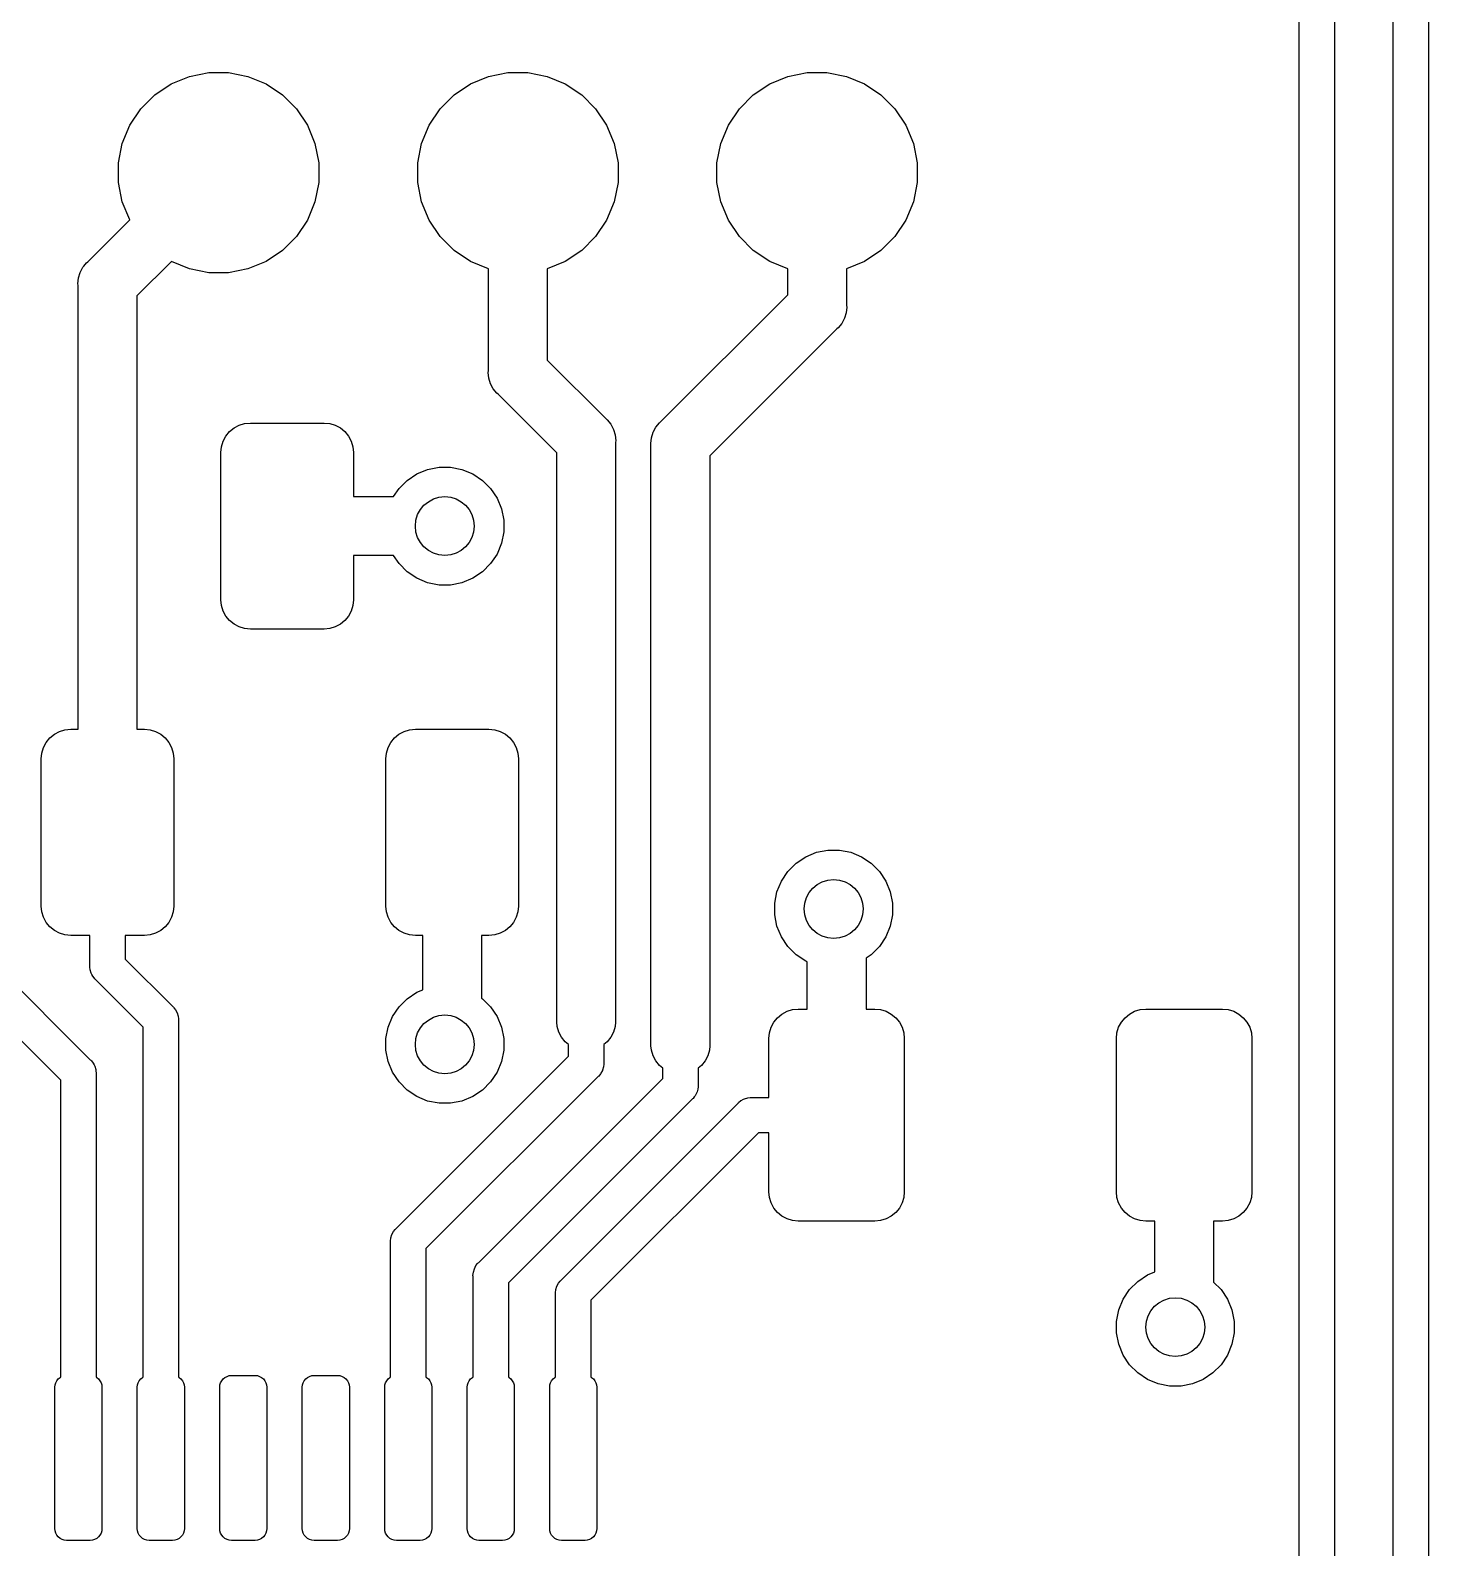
# Model space of a CAD drawing. Extents: x -3.6 to 94.4, y -84.3 to 13.7.
# Drawn here: x 73.68 to 85.55, y -15.67 to -2.79 of the extents above; entities that cross this region are included whole.
import ezdxf

# ---------------------------------------------------------------- set-up
doc = ezdxf.new("R2010")
doc.units = 0
doc.layers.add('BLACK', color=7, linetype='CONTINUOUS')

msp = doc.modelspace()

# ---------------------------------------------------------------- linework, layer by layer
at = {"layer": 'BLACK', "linetype": 'CONTINUOUS'}
for p, q in [((85.25, -18.9379), (85.25, 6.73787)), ((85.55, 6.79264), (85.55, -18.9926)), ((84.75, -0.20736), (84.75, -18.7926)), ((84.45, -18.7379), (84.45, -0.26213)), ((74.8774, -3.24674), (75.0321, -3.18267)), ((75.0321, -3.18267), (75.1963, -3.15)), ((75.1963, -3.15), (75.3637, -3.15)), ((75.3637, -3.15), (75.5279, -3.18267)), ((75.5279, -3.18267), (75.6826, -3.24674)), ((77.4174, -3.24674), (77.5721, -3.18267)), ((77.5721, -3.18267), (77.7363, -3.15)), ((77.7363, -3.15), (77.9037, -3.15)), ((77.9037, -3.15), (78.0679, -3.18267)), ((78.0679, -3.18267), (78.2226, -3.24674)), ((79.9574, -3.24674), (80.1121, -3.18267)), ((80.1121, -3.18267), (80.2763, -3.15)), ((80.2763, -3.15), (80.4437, -3.15)), ((80.4437, -3.15), (80.6079, -3.18267)), ((80.6079, -3.18267), (80.7626, -3.24674)), ((74.6198, -3.45816), (74.7382, -3.33976)), ((74.7382, -3.33976), (74.8774, -3.24674)), ((75.6826, -3.24674), (75.8218, -3.33976)), ((75.8218, -3.33976), (75.9402, -3.45816)), ((77.1598, -3.45816), (77.2782, -3.33976)), ((77.2782, -3.33976), (77.4174, -3.24674)), ((78.2226, -3.24674), (78.3618, -3.33976)), ((78.3618, -3.33976), (78.4802, -3.45816)), ((79.6998, -3.45816), (79.8182, -3.33976)), ((79.8182, -3.33976), (79.9574, -3.24674)), ((80.7626, -3.24674), (80.9018, -3.33976)), ((80.9018, -3.33976), (81.0202, -3.45816)), ((74.5267, -3.59737), (74.6198, -3.45816)), ((75.9402, -3.45816), (76.0333, -3.59737)), ((77.0667, -3.59737), (77.1598, -3.45816)), ((78.4802, -3.45816), (78.5733, -3.59737)), ((79.6067, -3.59737), (79.6998, -3.45816)), ((81.0202, -3.45816), (81.1133, -3.59737)), ((74.4627, -3.75206), (74.5267, -3.59737)), ((76.0333, -3.59737), (76.0973, -3.75206)), ((77.0027, -3.75206), (77.0667, -3.59737)), ((78.5733, -3.59737), (78.6373, -3.75206)), ((79.5427, -3.75206), (79.6067, -3.59737)), ((81.1133, -3.59737), (81.1773, -3.75206)), ((74.43, -3.91628), (74.4627, -3.75206)), ((76.0973, -3.75206), (76.13, -3.91628)), ((76.97, -3.91628), (77.0027, -3.75206)), ((78.6373, -3.75206), (78.67, -3.91628)), ((79.51, -3.91628), (79.5427, -3.75206)), ((81.1773, -3.75206), (81.21, -3.91628)), ((74.43, -4.08372), (74.43, -3.91628)), ((76.13, -3.91628), (76.13, -4.08372)), ((76.97, -4.08372), (76.97, -3.91628)), ((78.67, -3.91628), (78.67, -4.08372)), ((79.51, -4.08372), (79.51, -3.91628)), ((81.21, -3.91628), (81.21, -4.08372)), ((74.4627, -4.24794), (74.43, -4.08372)), ((76.13, -4.08372), (76.0973, -4.24794)), ((77.0027, -4.24794), (76.97, -4.08372)), ((78.67, -4.08372), (78.6373, -4.24794)), ((79.5427, -4.24794), (79.51, -4.08372)), ((81.21, -4.08372), (81.1773, -4.24794)), ((74.5259, -4.40056), (74.4627, -4.24794)), ((76.0973, -4.24794), (76.0333, -4.40263)), ((77.0667, -4.40263), (77.0027, -4.24794)), ((78.6373, -4.24794), (78.5733, -4.40263)), ((79.6067, -4.40263), (79.5427, -4.24794)), ((81.1773, -4.24794), (81.1133, -4.40263)), ((74.1694, -4.75704), (74.5259, -4.40056)), ((76.0333, -4.40263), (75.9402, -4.54184)), ((77.1598, -4.54184), (77.0667, -4.40263)), ((78.5733, -4.40263), (78.4802, -4.54184)), ((79.6998, -4.54184), (79.6067, -4.40263)), ((81.1133, -4.40263), (81.0202, -4.54184)), ((75.9402, -4.54184), (75.8218, -4.66024)), ((77.2782, -4.66024), (77.1598, -4.54184)), ((78.4802, -4.54184), (78.3618, -4.66024)), ((79.8182, -4.66024), (79.6998, -4.54184)), ((81.0202, -4.54184), (80.9018, -4.66024)), ((74.1356, -4.79447), (74.1599, -4.76487)), ((74.1599, -4.76487), (74.1694, -4.75704)), ((74.8794, -4.75411), (74.5875, -5.04605)), ((75.0321, -4.81733), (74.8794, -4.75411)), ((75.6826, -4.75326), (75.5279, -4.81733)), ((75.8218, -4.66024), (75.6826, -4.75326)), ((77.4174, -4.75326), (77.2782, -4.66024)), ((77.57, -4.81648), (77.4174, -4.75326)), ((78.2226, -4.75326), (78.07, -4.81648)), ((78.3618, -4.66024), (78.2226, -4.75326)), ((79.9574, -4.75326), (79.8182, -4.66024)), ((80.11, -4.81648), (79.9574, -4.75326)), ((80.7626, -4.75326), (80.61, -4.81648)), ((80.9018, -4.66024), (80.7626, -4.75326)), ((74.0863, -4.9425), (74.0911, -4.89349)), ((74.0911, -4.89349), (74.1054, -4.84637)), ((74.1054, -4.84637), (74.1286, -4.80294)), ((74.1286, -4.80294), (74.1356, -4.79447)), ((75.1963, -4.85), (75.0321, -4.81733)), ((75.3637, -4.85), (75.1963, -4.85)), ((75.5279, -4.81733), (75.3637, -4.85)), ((77.57, -5.68271), (77.57, -4.81648)), ((78.07, -4.81648), (78.07, -5.59145)), ((80.11, -5.03645), (80.11, -4.81648)), ((80.61, -4.81648), (80.61, -5.12772)), ((74.0875, -4.95479), (74.0863, -4.9425)), ((74.0875, -8.725), (74.0875, -4.95479)), ((74.5875, -5.04605), (74.5875, -8.725)), ((79.0319, -6.11453), (80.11, -5.03645)), ((80.6112, -5.14), (80.6064, -5.18888)), ((80.61, -5.12772), (80.6112, -5.14)), ((80.5689, -5.27956), (80.5376, -5.31763)), ((80.5921, -5.23613), (80.5689, -5.27956)), ((80.6064, -5.18901), (80.5921, -5.23613)), ((80.6064, -5.18888), (80.6064, -5.18901)), ((80.5281, -5.32546), (79.45, -6.40355)), ((80.5376, -5.31763), (80.5281, -5.32546)), ((78.07, -5.59145), (78.5681, -6.08954)), ((77.5688, -5.695), (77.57, -5.68271)), ((77.5736, -5.74401), (77.5688, -5.695)), ((77.5879, -5.79113), (77.5736, -5.74401)), ((77.6111, -5.83456), (77.5879, -5.79113)), ((77.5879, -5.79113), (77.5879, -5.79113)), ((77.6424, -5.87263), (77.6111, -5.83456)), ((77.6519, -5.88046), (77.6424, -5.87263)), ((78.15, -6.37855), (77.6519, -5.88046)), ((75.3732, -6.19822), (75.4111, -6.16713)), ((75.4111, -6.16713), (75.4543, -6.14403)), ((75.4543, -6.14403), (75.5012, -6.1298)), ((75.5012, -6.1298), (75.55, -6.125)), ((75.55, -6.125), (76.175, -6.125)), ((76.175, -6.125), (76.2238, -6.1298)), ((76.2238, -6.1298), (76.2707, -6.14403)), ((76.2707, -6.14403), (76.3139, -6.16713)), ((76.3139, -6.16713), (76.3518, -6.19822)), ((78.5681, -6.08954), (78.5776, -6.09737)), ((78.5776, -6.09737), (78.6089, -6.13544)), ((78.6089, -6.13544), (78.6229, -6.16172)), ((78.6229, -6.16172), (78.6321, -6.17887)), ((78.6321, -6.17887), (78.6464, -6.22599)), ((78.9717, -6.19675), (78.9911, -6.16044)), ((78.9911, -6.16044), (79.0224, -6.12237)), ((79.0224, -6.12237), (79.0319, -6.11453)), ((75.3048, -6.32623), (75.319, -6.27933)), ((75.319, -6.27933), (75.3421, -6.23611)), ((75.3421, -6.23611), (75.3732, -6.19822)), ((76.3518, -6.19822), (76.3829, -6.23611)), ((76.3829, -6.23611), (76.406, -6.27933)), ((76.406, -6.27933), (76.4202, -6.32623)), ((78.6464, -6.22599), (78.6512, -6.275)), ((78.6512, -6.275), (78.65, -6.28727)), ((78.65, -6.28727), (78.65, -11.2123)), ((78.9488, -6.3), (78.9536, -6.25099)), ((78.95, -6.31227), (78.9488, -6.3)), ((78.9536, -6.25099), (78.9679, -6.20387)), ((78.9679, -6.20387), (78.9717, -6.19675)), ((75.3, -6.375), (75.3048, -6.32623)), ((75.3, -7.625), (75.3, -6.375)), ((76.4202, -6.32623), (76.425, -6.375)), ((76.425, -6.375), (76.425, -6.75)), ((78.15, -11.2123), (78.15, -6.37855)), ((78.95, -11.2178), (78.95, -6.31227)), ((79.45, -6.40355), (79.45, -11.4123)), ((76.8813, -6.61163), (76.9632, -6.55691)), ((76.9632, -6.55691), (77.0542, -6.51921)), ((77.0542, -6.51921), (77.1508, -6.5)), ((77.1508, -6.5), (77.2492, -6.5)), ((77.2492, -6.5), (77.3458, -6.51921)), ((77.3458, -6.51921), (77.4368, -6.55691)), ((77.4368, -6.55691), (77.5187, -6.61163)), ((76.7657, -6.75), (76.8116, -6.68127)), ((76.8116, -6.68127), (76.8813, -6.61163)), ((77.5187, -6.61163), (77.5884, -6.68127)), ((77.5884, -6.68127), (77.6431, -6.76316)), ((76.425, -6.75), (76.7657, -6.75)), ((77.6431, -6.76316), (77.6808, -6.85415)), ((77.6808, -6.85415), (77.7, -6.95075)), ((77.7, -6.95075), (77.7, -7.04925)), ((77.7, -7.04925), (77.6808, -7.14584)), ((77.6808, -7.14584), (77.6431, -7.23684)), ((76.7657, -7.25), (76.425, -7.25)), ((76.425, -7.25), (76.425, -7.625)), ((76.8116, -7.31873), (76.7657, -7.25)), ((76.8813, -7.38837), (76.8116, -7.31873)), ((77.5884, -7.31873), (77.5187, -7.38837)), ((77.6431, -7.23684), (77.5884, -7.31873)), ((76.9632, -7.44309), (76.8813, -7.38837)), ((77.0542, -7.48079), (76.9632, -7.44309)), ((77.4368, -7.44309), (77.3458, -7.48079)), ((77.5187, -7.38837), (77.4368, -7.44309)), ((77.1508, -7.5), (77.0542, -7.48079)), ((77.2492, -7.5), (77.1508, -7.5)), ((77.3458, -7.48079), (77.2492, -7.5)), ((75.3048, -7.67377), (75.3, -7.625)), ((75.319, -7.72067), (75.3048, -7.67377)), ((75.3421, -7.76389), (75.319, -7.72067)), ((76.406, -7.72067), (76.3829, -7.76389)), ((76.4202, -7.67377), (76.406, -7.72067)), ((76.425, -7.625), (76.4202, -7.67377)), ((75.3732, -7.80178), (75.3421, -7.76389)), ((75.4111, -7.83287), (75.3732, -7.80178)), ((75.4543, -7.85597), (75.4111, -7.83287)), ((75.5012, -7.8702), (75.4543, -7.85597)), ((76.2707, -7.85597), (76.2238, -7.8702)), ((76.3139, -7.83287), (76.2707, -7.85597)), ((76.3518, -7.80178), (76.3139, -7.83287)), ((76.3829, -7.76389), (76.3518, -7.80178)), ((75.55, -7.875), (75.5012, -7.8702)), ((76.175, -7.875), (75.55, -7.875)), ((76.2238, -7.8702), (76.175, -7.875)), ((73.8861, -8.76713), (73.9293, -8.74403)), ((73.9293, -8.74403), (73.9762, -8.7298)), ((73.9762, -8.7298), (74.025, -8.725)), ((74.025, -8.725), (74.0875, -8.725)), ((74.5875, -8.725), (74.65, -8.725)), ((74.65, -8.725), (74.6988, -8.7298)), ((74.6988, -8.7298), (74.7457, -8.74403)), ((74.7457, -8.74403), (74.7889, -8.76713)), ((76.8111, -8.76713), (76.8543, -8.74403)), ((76.8543, -8.74403), (76.9012, -8.7298)), ((76.9012, -8.7298), (76.95, -8.725)), ((76.95, -8.725), (77.575, -8.725)), ((77.575, -8.725), (77.6238, -8.7298)), ((77.6238, -8.7298), (77.6707, -8.74403)), ((77.6707, -8.74403), (77.7139, -8.76713)), ((73.7798, -8.92623), (73.794, -8.87933)), ((73.794, -8.87933), (73.8171, -8.83611)), ((73.8171, -8.83611), (73.8482, -8.79822)), ((73.8482, -8.79822), (73.8861, -8.76713)), ((74.7889, -8.76713), (74.8268, -8.79822)), ((74.8268, -8.79822), (74.8579, -8.83611)), ((74.8579, -8.83611), (74.881, -8.87933)), ((74.881, -8.87933), (74.8952, -8.92623)), ((76.7048, -8.92623), (76.719, -8.87933)), ((76.719, -8.87933), (76.7421, -8.83611)), ((76.7421, -8.83611), (76.7732, -8.79822)), ((76.7732, -8.79822), (76.8111, -8.76713)), ((77.7139, -8.76713), (77.7518, -8.79822)), ((77.7518, -8.79822), (77.7829, -8.83611)), ((77.7829, -8.83611), (77.806, -8.87933)), ((77.806, -8.87933), (77.8202, -8.92623)), ((73.775, -8.975), (73.7798, -8.92623)), ((73.775, -10.225), (73.775, -8.975)), ((74.8952, -8.92623), (74.9, -8.975)), ((74.9, -8.975), (74.9, -10.225)), ((76.7, -8.975), (76.7048, -8.92623)), ((76.7, -10.225), (76.7, -8.975)), ((77.8202, -8.92623), (77.825, -8.975)), ((77.825, -8.975), (77.825, -10.225)), ((80.2632, -9.80691), (80.3542, -9.76921)), ((80.3542, -9.76921), (80.4508, -9.75)), ((80.4508, -9.75), (80.5492, -9.75)), ((80.5492, -9.75), (80.6458, -9.76921)), ((80.6458, -9.76921), (80.7368, -9.80691)), ((80.1116, -9.93127), (80.1813, -9.86163)), ((80.1813, -9.86163), (80.2632, -9.80691)), ((80.7368, -9.80691), (80.8187, -9.86163)), ((80.8187, -9.86163), (80.8884, -9.93127)), ((80.0192, -10.1042), (80.0569, -10.0132)), ((80.0569, -10.0132), (80.1116, -9.93127)), ((80.8884, -9.93127), (80.9431, -10.0132)), ((80.9431, -10.0132), (80.9808, -10.1042)), ((80, -10.2008), (80.0192, -10.1042)), ((80.9808, -10.1042), (81, -10.2008)), ((73.7798, -10.2738), (73.775, -10.225)), ((73.794, -10.3207), (73.7798, -10.2738)), ((74.8952, -10.2738), (74.881, -10.3207)), ((74.9, -10.225), (74.8952, -10.2738)), ((76.7048, -10.2738), (76.7, -10.225)), ((76.719, -10.3207), (76.7048, -10.2738)), ((77.8202, -10.2738), (77.806, -10.3207)), ((77.825, -10.225), (77.8202, -10.2738)), ((80, -10.2992), (80, -10.2008)), ((80.0192, -10.3958), (80, -10.2992)), ((81, -10.2992), (80.9808, -10.3958)), ((81, -10.2008), (81, -10.2992)), ((73.8171, -10.3639), (73.794, -10.3207)), ((73.8482, -10.4018), (73.8171, -10.3639)), ((73.8861, -10.4329), (73.8482, -10.4018)), ((73.9293, -10.456), (73.8861, -10.4329)), ((74.7889, -10.4329), (74.7457, -10.456)), ((74.8268, -10.4018), (74.7889, -10.4329)), ((74.8579, -10.3639), (74.8268, -10.4018)), ((74.881, -10.3207), (74.8579, -10.3639)), ((76.7421, -10.3639), (76.719, -10.3207)), ((76.7732, -10.4018), (76.7421, -10.3639)), ((76.8111, -10.4329), (76.7732, -10.4018)), ((76.8543, -10.456), (76.8111, -10.4329)), ((77.7139, -10.4329), (77.6707, -10.456)), ((77.7518, -10.4018), (77.7139, -10.4329)), ((77.7829, -10.3639), (77.7518, -10.4018)), ((77.806, -10.3207), (77.7829, -10.3639)), ((80.0569, -10.4868), (80.0192, -10.3958)), ((80.9808, -10.3958), (80.9431, -10.4868)), ((73.15, -10.4893), (74.1909, -11.5302)), ((73.9762, -10.4702), (73.9293, -10.456)), ((74.025, -10.475), (73.9762, -10.4702)), ((74.1875, -10.475), (74.025, -10.475)), ((74.1875, -10.7301), (74.1875, -10.475)), ((74.65, -10.475), (74.4875, -10.475)), ((74.4875, -10.475), (74.4875, -10.6754)), ((74.6988, -10.4702), (74.65, -10.475)), ((74.7457, -10.456), (74.6988, -10.4702)), ((76.9012, -10.4702), (76.8543, -10.456)), ((76.95, -10.475), (76.9012, -10.4702)), ((77.0125, -10.475), (76.95, -10.475)), ((77.0125, -10.9365), (77.0125, -10.475)), ((77.575, -10.475), (77.5125, -10.475)), ((77.5125, -10.475), (77.5125, -11.0075)), ((77.6238, -10.4702), (77.575, -10.475)), ((77.6707, -10.456), (77.6238, -10.4702)), ((80.1116, -10.5687), (80.0569, -10.4868)), ((80.9431, -10.4868), (80.8884, -10.5687)), ((73.94, -11.7036), (72.8991, -10.6627)), ((74.4875, -10.6754), (74.8909, -11.0787)), ((80.1813, -10.6384), (80.1116, -10.5687)), ((80.2632, -10.6931), (80.1813, -10.6384)), ((80.8187, -10.6384), (80.775, -10.6676)), ((80.775, -10.6676), (80.775, -11.1)), ((80.8884, -10.5687), (80.8187, -10.6384)), ((74.1868, -10.7375), (74.1875, -10.7301)), ((74.1875, -10.7449), (74.1868, -10.7375)), ((74.1897, -10.7669), (74.1875, -10.7449)), ((74.1875, -10.7449), (74.1875, -10.7449)), ((74.1982, -10.7952), (74.1897, -10.7669)), ((74.2047, -10.8073), (74.1982, -10.7952)), ((74.2122, -10.8212), (74.2047, -10.8073)), ((80.275, -10.698), (80.2632, -10.6931)), ((80.275, -11.1), (80.275, -10.698)), ((74.2238, -10.8354), (74.2122, -10.8212)), ((74.2309, -10.8441), (74.2238, -10.8354)), ((74.2366, -10.8488), (74.2309, -10.8441)), ((74.64, -11.2521), (74.2366, -10.8488)), ((76.9632, -10.9569), (77.0125, -10.9365)), ((76.8116, -11.0813), (76.8813, -11.0116)), ((76.8813, -11.0116), (76.9632, -10.9569)), ((77.5125, -11.0075), (77.5187, -11.0116)), ((77.5187, -11.0116), (77.5884, -11.0813)), ((74.8909, -11.0787), (74.8966, -11.0834)), ((74.8966, -11.0834), (74.9013, -11.0891)), ((74.9013, -11.0891), (74.9153, -11.1063)), ((74.9153, -11.1063), (74.9293, -11.1323)), ((74.9293, -11.1323), (74.9378, -11.1606)), ((74.9378, -11.1606), (74.94, -11.1826)), ((74.94, -11.1826), (74.9407, -11.19)), ((74.9407, -11.19), (74.94, -11.1974)), ((74.94, -11.1974), (74.94, -14.2239)), ((76.7192, -11.2542), (76.7569, -11.1632)), ((76.7569, -11.1632), (76.8116, -11.0813)), ((77.5884, -11.0813), (77.6431, -11.1632)), ((77.6431, -11.1632), (77.6808, -11.2542)), ((79.9921, -11.2111), (80.0232, -11.1732)), ((80.0232, -11.1732), (80.0611, -11.1421)), ((80.0611, -11.1421), (80.1043, -11.119)), ((80.1043, -11.119), (80.1512, -11.1048)), ((80.1512, -11.1048), (80.2, -11.1)), ((80.2, -11.1), (80.275, -11.1)), ((80.775, -11.1), (80.85, -11.1)), ((80.85, -11.1), (80.8988, -11.1048)), ((80.8988, -11.1048), (80.9457, -11.119)), ((80.9457, -11.119), (80.9889, -11.1421)), ((80.9889, -11.1421), (81.0268, -11.1732)), ((81.0268, -11.1732), (81.0579, -11.2111)), ((82.9421, -11.2111), (82.9732, -11.1732)), ((82.9732, -11.1732), (83.0111, -11.1421)), ((83.0111, -11.1421), (83.0543, -11.119)), ((83.0543, -11.119), (83.1012, -11.1048)), ((83.1012, -11.1048), (83.15, -11.1)), ((83.15, -11.1), (83.8, -11.1)), ((83.8, -11.1), (83.8488, -11.1048)), ((83.8488, -11.1048), (83.8957, -11.119)), ((83.8957, -11.119), (83.9389, -11.1421)), ((83.9389, -11.1421), (83.9768, -11.1732)), ((83.9768, -11.1732), (84.0079, -11.2111)), ((74.64, -14.2239), (74.64, -11.2521)), ((76.7, -11.3508), (76.7192, -11.2542)), ((77.6808, -11.2542), (77.7, -11.3508)), ((78.1536, -11.249), (78.15, -11.2123)), ((78.1679, -11.2961), (78.1536, -11.249)), ((78.1911, -11.3396), (78.1679, -11.2961)), ((78.6321, -11.2961), (78.6089, -11.3396)), ((78.6464, -11.249), (78.6321, -11.2961)), ((78.65, -11.2123), (78.6464, -11.249)), ((78.95, -11.4123), (78.95, -11.2178)), ((78.95, -11.2178), (78.95, -11.2178)), ((79.95, -11.35), (79.9548, -11.3012)), ((79.9548, -11.3012), (79.969, -11.2543)), ((79.969, -11.2543), (79.9921, -11.2111)), ((81.0579, -11.2111), (81.081, -11.2543)), ((81.081, -11.2543), (81.0952, -11.3012)), ((81.0952, -11.3012), (81.1, -11.35)), ((82.9, -11.35), (82.9048, -11.3012)), ((82.9048, -11.3012), (82.919, -11.2543)), ((82.919, -11.2543), (82.9421, -11.2111)), ((84.0079, -11.2111), (84.031, -11.2543)), ((84.031, -11.2543), (84.0452, -11.3012)), ((84.0452, -11.3012), (84.05, -11.35)), ((76.7, -11.4492), (76.7, -11.3508)), ((76.7192, -11.5458), (76.7, -11.4492)), ((77.7, -11.4492), (77.6808, -11.5458)), ((77.7, -11.3508), (77.7, -11.4492)), ((78.2224, -11.3776), (78.1911, -11.3396)), ((78.25, -11.4003), (78.2224, -11.3776)), ((78.25, -11.4994), (78.25, -11.4003)), ((78.5776, -11.3776), (78.55, -11.4003)), ((78.55, -11.4003), (78.55, -11.5541)), ((78.6089, -11.3396), (78.5776, -11.3776)), ((78.9536, -11.449), (78.95, -11.4123)), ((78.9679, -11.4961), (78.9536, -11.449)), ((79.4464, -11.449), (79.4321, -11.4961)), ((79.45, -11.4123), (79.4464, -11.449)), ((79.95, -11.85), (79.95, -11.35)), ((81.1, -11.35), (81.1, -12.65)), ((82.9, -12.65), (82.9, -11.35)), ((84.05, -11.35), (84.05, -12.65)), ((74.1909, -11.5302), (74.1966, -11.5349)), ((74.1966, -11.5349), (74.2013, -11.5406)), ((74.2013, -11.5406), (74.2153, -11.5577)), ((74.2153, -11.5577), (74.2235, -11.573)), ((74.2235, -11.573), (74.2293, -11.5838)), ((74.2293, -11.5838), (74.2378, -11.6121)), ((76.7569, -11.6368), (76.7192, -11.5458)), ((76.7891, -12.9602), (78.25, -11.4994)), ((77.6808, -11.5458), (77.6431, -11.6368)), ((78.5478, -11.5909), (78.5393, -11.6192)), ((78.55, -11.5689), (78.5478, -11.5909)), ((78.55, -11.5541), (78.5507, -11.5615)), ((78.5507, -11.5615), (78.55, -11.5689)), ((78.55, -11.5689), (78.55, -11.5689)), ((78.9911, -11.5396), (78.9679, -11.4961)), ((79.0224, -11.5776), (78.9911, -11.5396)), ((79.05, -11.6003), (79.0224, -11.5776)), ((79.3776, -11.5776), (79.35, -11.6003)), ((79.4089, -11.5396), (79.3776, -11.5776)), ((79.4321, -11.4961), (79.4089, -11.5396)), ((73.94, -14.2239), (73.94, -11.7036)), ((74.2378, -11.6121), (74.2394, -11.6282)), ((74.2394, -11.6282), (74.2407, -11.6415)), ((74.2407, -11.6415), (74.24, -11.6488)), ((74.24, -11.6488), (74.24, -14.2239)), ((76.8116, -11.7187), (76.7569, -11.6368)), ((76.8813, -11.7884), (76.8116, -11.7187)), ((78.5009, -11.6728), (77.04, -13.1336)), ((77.4891, -13.2502), (79.05, -11.6893)), ((77.5884, -11.7187), (77.5187, -11.7884)), ((77.6431, -11.6368), (77.5884, -11.7187)), ((78.5066, -11.6681), (78.5009, -11.6728)), ((78.5208, -11.6508), (78.5066, -11.6681)), ((78.5253, -11.6452), (78.5208, -11.6508)), ((78.5376, -11.6222), (78.5253, -11.6452)), ((78.5393, -11.6192), (78.5376, -11.6222)), ((79.05, -11.6893), (79.05, -11.6003)), ((79.35, -11.6003), (79.35, -11.7441)), ((76.9632, -11.8431), (76.8813, -11.7884)), ((77.0542, -11.8808), (76.9632, -11.8431)), ((77.4368, -11.8431), (77.3458, -11.8808)), ((77.5187, -11.7884), (77.4368, -11.8431)), ((79.3177, -11.8445), (79.3066, -11.858)), ((79.3253, -11.8352), (79.3177, -11.8445)), ((79.3393, -11.8091), (79.3253, -11.8352)), ((79.3412, -11.8028), (79.3393, -11.8091)), ((79.3478, -11.7809), (79.3412, -11.8028)), ((79.35, -11.7588), (79.3478, -11.7809)), ((79.35, -11.7441), (79.3507, -11.7515)), ((79.3507, -11.7515), (79.35, -11.7588)), ((79.35, -11.7588), (79.35, -11.7588)), ((79.7706, -11.8522), (79.7926, -11.85)), ((79.7926, -11.85), (79.8, -11.8493)), ((79.7926, -11.85), (79.7926, -11.85)), ((79.8, -11.8493), (79.8074, -11.85)), ((79.8074, -11.85), (79.95, -11.85)), ((77.1508, -11.9), (77.0542, -11.8808)), ((77.2492, -11.9), (77.1508, -11.9)), ((77.3458, -11.8808), (77.2492, -11.9)), ((79.3009, -11.8627), (77.74, -13.4236)), ((78.1891, -13.3987), (79.6887, -11.8991)), ((79.3066, -11.858), (79.3009, -11.8627)), ((79.6887, -11.8991), (79.6934, -11.8934)), ((79.6934, -11.8934), (79.7137, -11.8768)), ((79.7137, -11.8768), (79.7163, -11.8747)), ((79.7163, -11.8747), (79.7339, -11.8652)), ((79.7339, -11.8652), (79.7423, -11.8607)), ((79.7423, -11.8607), (79.7706, -11.8522)), ((79.8621, -12.15), (78.44, -13.5721)), ((79.95, -12.15), (79.8621, -12.15)), ((79.95, -12.65), (79.95, -12.15)), ((79.9548, -12.6988), (79.95, -12.65)), ((79.969, -12.7457), (79.9548, -12.6988)), ((79.9921, -12.7889), (79.969, -12.7457)), ((81.081, -12.7457), (81.0579, -12.7889)), ((81.0952, -12.6988), (81.081, -12.7457)), ((81.1, -12.65), (81.0952, -12.6988)), ((82.9048, -12.6988), (82.9, -12.65)), ((82.919, -12.7457), (82.9048, -12.6988)), ((82.9421, -12.7889), (82.919, -12.7457)), ((84.031, -12.7457), (84.0079, -12.7889)), ((84.0452, -12.6988), (84.031, -12.7457)), ((84.05, -12.65), (84.0452, -12.6988)), ((80.0232, -12.8268), (79.9921, -12.7889)), ((80.0611, -12.8579), (80.0232, -12.8268)), ((80.1043, -12.881), (80.0611, -12.8579)), ((80.9889, -12.8579), (80.9457, -12.881)), ((81.0268, -12.8268), (80.9889, -12.8579)), ((81.0579, -12.7889), (81.0268, -12.8268)), ((82.9732, -12.8268), (82.9421, -12.7889)), ((83.0111, -12.8579), (82.9732, -12.8268)), ((83.0543, -12.881), (83.0111, -12.8579)), ((83.9389, -12.8579), (83.8957, -12.881)), ((83.9768, -12.8268), (83.9389, -12.8579)), ((84.0079, -12.7889), (83.9768, -12.8268)), ((76.7507, -13.0138), (76.7647, -12.9878)), ((76.7647, -12.9878), (76.7787, -12.9706)), ((76.7787, -12.9706), (76.7834, -12.9649)), ((76.7787, -12.9706), (76.7787, -12.9706)), ((76.7834, -12.9649), (76.7891, -12.9602)), ((80.1512, -12.8952), (80.1043, -12.881)), ((80.2, -12.9), (80.1512, -12.8952)), ((80.85, -12.9), (80.2, -12.9)), ((80.8988, -12.8952), (80.85, -12.9)), ((80.9457, -12.881), (80.8988, -12.8952)), ((83.1012, -12.8952), (83.0543, -12.881)), ((83.15, -12.9), (83.1012, -12.8952)), ((83.225, -12.9), (83.15, -12.9)), ((83.225, -13.3313), (83.225, -12.9)), ((83.8, -12.9), (83.725, -12.9)), ((83.725, -12.9), (83.725, -13.4179)), ((83.8488, -12.8952), (83.8, -12.9)), ((83.8957, -12.881), (83.8488, -12.8952)), ((76.7393, -13.0715), (76.7422, -13.0421)), ((76.74, -13.0789), (76.7393, -13.0715)), ((76.74, -14.2239), (76.74, -13.0789)), ((76.7422, -13.0421), (76.7507, -13.0138)), ((77.04, -13.1336), (77.04, -14.2239)), ((77.4647, -13.2777), (77.4787, -13.2606)), ((77.4787, -13.2606), (77.4834, -13.2549)), ((77.4787, -13.2606), (77.4787, -13.2606)), ((77.4834, -13.2549), (77.4891, -13.2502)), ((77.4393, -13.3615), (77.4422, -13.3321)), ((77.44, -13.3688), (77.4393, -13.3615)), ((77.44, -14.2239), (77.44, -13.3688)), ((77.4422, -13.3321), (77.4507, -13.3038)), ((77.4507, -13.3038), (77.4647, -13.2777)), ((83.0813, -13.4116), (83.1632, -13.3569)), ((83.1632, -13.3569), (83.225, -13.3313)), ((77.74, -13.4236), (77.74, -14.2239)), ((78.1393, -13.51), (78.1422, -13.4806)), ((78.14, -13.5174), (78.1393, -13.51)), ((78.14, -14.2239), (78.14, -13.5174)), ((78.1422, -13.4806), (78.1507, -13.4523)), ((78.1507, -13.4523), (78.1647, -13.4263)), ((78.1647, -13.4263), (78.1787, -13.4091)), ((78.1787, -13.4091), (78.1834, -13.4034)), ((78.1787, -13.4091), (78.1787, -13.4091)), ((78.1834, -13.4034), (78.1891, -13.3987)), ((82.9569, -13.5632), (83.0116, -13.4813)), ((83.0116, -13.4813), (83.0813, -13.4116)), ((83.725, -13.4179), (83.7884, -13.4813)), ((83.7884, -13.4813), (83.8431, -13.5632)), ((78.44, -13.5721), (78.44, -14.2239)), ((82.9192, -13.6542), (82.9569, -13.5632)), ((83.8431, -13.5632), (83.8808, -13.6542)), ((82.9, -13.7508), (82.9192, -13.6542)), ((82.9, -13.8492), (82.9, -13.7508)), ((83.8808, -13.6542), (83.9, -13.7508)), ((83.9, -13.7508), (83.9, -13.8492)), ((82.9192, -13.9458), (82.9, -13.8492)), ((83.9, -13.8492), (83.8808, -13.9458)), ((82.9569, -14.0368), (82.9192, -13.9458)), ((83.0116, -14.1187), (82.9569, -14.0368)), ((83.8431, -14.0368), (83.7884, -14.1187)), ((83.8808, -13.9458), (83.8431, -14.0368)), ((83.0813, -14.1884), (83.0116, -14.1187)), ((83.7884, -14.1187), (83.7187, -14.1884)), ((73.89, -14.31), (73.8919, -14.2905)), ((73.8919, -14.2905), (73.8976, -14.2717)), ((73.8976, -14.2717), (73.9069, -14.2544)), ((73.9069, -14.2544), (73.9193, -14.2393)), ((73.9193, -14.2393), (73.9344, -14.2269)), ((73.9344, -14.2269), (73.94, -14.2239)), ((74.24, -14.2239), (74.2456, -14.2269)), ((74.2456, -14.2269), (74.2607, -14.2393)), ((74.2607, -14.2393), (74.2731, -14.2544)), ((74.2731, -14.2544), (74.2824, -14.2717)), ((74.2824, -14.2717), (74.2881, -14.2905)), ((74.2881, -14.2905), (74.29, -14.31)), ((74.59, -14.31), (74.5919, -14.2905)), ((74.5919, -14.2905), (74.5976, -14.2717)), ((74.5976, -14.2717), (74.6069, -14.2544)), ((74.6069, -14.2544), (74.6193, -14.2393)), ((74.6193, -14.2393), (74.6344, -14.2269)), ((74.6344, -14.2269), (74.64, -14.2239)), ((74.94, -14.2239), (74.9456, -14.2269)), ((74.9456, -14.2269), (74.9607, -14.2393)), ((74.9607, -14.2393), (74.9731, -14.2544)), ((74.9731, -14.2544), (74.9824, -14.2717)), ((74.9824, -14.2717), (74.9881, -14.2905)), ((74.9881, -14.2905), (74.99, -14.31)), ((75.29, -14.31), (75.2919, -14.2905)), ((75.2919, -14.2905), (75.2976, -14.2717)), ((75.2976, -14.2717), (75.3069, -14.2544)), ((75.3069, -14.2544), (75.3193, -14.2393)), ((75.3193, -14.2393), (75.3344, -14.2269)), ((75.3344, -14.2269), (75.3517, -14.2176)), ((75.3517, -14.2176), (75.3705, -14.2119)), ((75.3705, -14.2119), (75.39, -14.21)), ((75.39, -14.21), (75.59, -14.21)), ((75.59, -14.21), (75.6095, -14.2119)), ((75.6095, -14.2119), (75.6283, -14.2176)), ((75.6283, -14.2176), (75.6456, -14.2269)), ((75.6456, -14.2269), (75.6607, -14.2393)), ((75.6607, -14.2393), (75.6731, -14.2544)), ((75.6731, -14.2544), (75.6824, -14.2717)), ((75.6824, -14.2717), (75.6881, -14.2905)), ((75.6881, -14.2905), (75.69, -14.31)), ((75.99, -14.31), (75.9919, -14.2905)), ((75.9919, -14.2905), (75.9976, -14.2717)), ((75.9976, -14.2717), (76.0069, -14.2544)), ((76.0069, -14.2544), (76.0193, -14.2393)), ((76.0193, -14.2393), (76.0344, -14.2269)), ((76.0344, -14.2269), (76.0517, -14.2176)), ((76.0517, -14.2176), (76.0705, -14.2119)), ((76.0705, -14.2119), (76.09, -14.21)), ((76.09, -14.21), (76.29, -14.21)), ((76.29, -14.21), (76.3095, -14.2119)), ((76.3095, -14.2119), (76.3283, -14.2176)), ((76.3283, -14.2176), (76.3456, -14.2269)), ((76.3456, -14.2269), (76.3607, -14.2393)), ((76.3607, -14.2393), (76.3731, -14.2544)), ((76.3731, -14.2544), (76.3824, -14.2717)), ((76.3824, -14.2717), (76.3881, -14.2905)), ((76.3881, -14.2905), (76.39, -14.31)), ((76.69, -14.31), (76.6919, -14.2905)), ((76.6919, -14.2905), (76.6976, -14.2717)), ((76.6976, -14.2717), (76.7069, -14.2544)), ((76.7069, -14.2544), (76.7193, -14.2393)), ((76.7193, -14.2393), (76.7344, -14.2269)), ((76.7344, -14.2269), (76.74, -14.2239)), ((77.04, -14.2239), (77.0456, -14.2269)), ((77.0456, -14.2269), (77.0607, -14.2393)), ((77.0607, -14.2393), (77.0731, -14.2544)), ((77.0731, -14.2544), (77.0824, -14.2717)), ((77.0824, -14.2717), (77.0881, -14.2905)), ((77.0881, -14.2905), (77.09, -14.31)), ((77.39, -14.31), (77.3919, -14.2905)), ((77.3919, -14.2905), (77.3976, -14.2717)), ((77.3976, -14.2717), (77.4069, -14.2544)), ((77.4069, -14.2544), (77.4193, -14.2393)), ((77.4193, -14.2393), (77.4344, -14.2269)), ((77.4344, -14.2269), (77.44, -14.2239)), ((77.74, -14.2239), (77.7456, -14.2269)), ((77.7456, -14.2269), (77.7607, -14.2393)), ((77.7607, -14.2393), (77.7731, -14.2544)), ((77.7731, -14.2544), (77.7824, -14.2717)), ((77.7824, -14.2717), (77.7881, -14.2905)), ((77.7881, -14.2905), (77.79, -14.31)), ((78.09, -14.31), (78.0919, -14.2905)), ((78.0919, -14.2905), (78.0976, -14.2717)), ((78.0976, -14.2717), (78.1069, -14.2544)), ((78.1069, -14.2544), (78.1193, -14.2393)), ((78.1193, -14.2393), (78.1344, -14.2269)), ((78.1344, -14.2269), (78.14, -14.2239)), ((78.44, -14.2239), (78.4456, -14.2269)), ((78.4456, -14.2269), (78.4607, -14.2393)), ((78.4607, -14.2393), (78.4731, -14.2544)), ((78.4731, -14.2544), (78.4824, -14.2717)), ((78.4824, -14.2717), (78.4881, -14.2905)), ((78.4881, -14.2905), (78.49, -14.31)), ((83.1632, -14.2431), (83.0813, -14.1884)), ((83.2542, -14.2808), (83.1632, -14.2431)), ((83.3508, -14.3), (83.2542, -14.2808)), ((83.5458, -14.2808), (83.4492, -14.3)), ((83.6368, -14.2431), (83.5458, -14.2808)), ((83.7187, -14.1884), (83.6368, -14.2431)), ((73.89, -15.51), (73.89, -14.31)), ((74.29, -14.31), (74.29, -15.51)), ((74.59, -15.51), (74.59, -14.31)), ((74.99, -14.31), (74.99, -15.51)), ((75.29, -15.51), (75.29, -14.31)), ((75.69, -14.31), (75.69, -15.51)), ((75.99, -15.51), (75.99, -14.31)), ((76.39, -14.31), (76.39, -15.51)), ((76.69, -15.51), (76.69, -14.31)), ((77.09, -14.31), (77.09, -15.51)), ((77.39, -15.51), (77.39, -14.31)), ((77.79, -14.31), (77.79, -15.51)), ((78.09, -15.51), (78.09, -14.31)), ((78.49, -14.31), (78.49, -15.51)), ((83.4492, -14.3), (83.3508, -14.3)), ((73.8919, -15.5295), (73.89, -15.51)), ((73.8976, -15.5483), (73.8919, -15.5295)), ((73.9069, -15.5656), (73.8976, -15.5483)), ((73.9193, -15.5807), (73.9069, -15.5656)), ((73.9344, -15.5931), (73.9193, -15.5807)), ((74.2607, -15.5807), (74.2456, -15.5931)), ((74.2731, -15.5656), (74.2607, -15.5807)), ((74.2824, -15.5483), (74.2731, -15.5656)), ((74.2881, -15.5295), (74.2824, -15.5483)), ((74.29, -15.51), (74.2881, -15.5295)), ((74.5919, -15.5295), (74.59, -15.51)), ((74.5976, -15.5483), (74.5919, -15.5295)), ((74.6069, -15.5656), (74.5976, -15.5483)), ((74.6193, -15.5807), (74.6069, -15.5656)), ((74.6344, -15.5931), (74.6193, -15.5807)), ((74.9607, -15.5807), (74.9456, -15.5931)), ((74.9731, -15.5656), (74.9607, -15.5807)), ((74.9824, -15.5483), (74.9731, -15.5656)), ((74.9881, -15.5295), (74.9824, -15.5483)), ((74.99, -15.51), (74.9881, -15.5295)), ((75.2919, -15.5295), (75.29, -15.51)), ((75.2976, -15.5483), (75.2919, -15.5295)), ((75.3069, -15.5656), (75.2976, -15.5483)), ((75.3193, -15.5807), (75.3069, -15.5656)), ((75.3344, -15.5931), (75.3193, -15.5807)), ((75.6607, -15.5807), (75.6456, -15.5931)), ((75.6731, -15.5656), (75.6607, -15.5807)), ((75.6824, -15.5483), (75.6731, -15.5656)), ((75.6881, -15.5295), (75.6824, -15.5483)), ((75.69, -15.51), (75.6881, -15.5295)), ((75.9919, -15.5295), (75.99, -15.51)), ((75.9976, -15.5483), (75.9919, -15.5295)), ((76.0069, -15.5656), (75.9976, -15.5483)), ((76.0193, -15.5807), (76.0069, -15.5656)), ((76.0344, -15.5931), (76.0193, -15.5807)), ((76.3607, -15.5807), (76.3456, -15.5931)), ((76.3731, -15.5656), (76.3607, -15.5807)), ((76.3824, -15.5483), (76.3731, -15.5656)), ((76.3881, -15.5295), (76.3824, -15.5483)), ((76.39, -15.51), (76.3881, -15.5295)), ((76.6919, -15.5295), (76.69, -15.51)), ((76.6976, -15.5483), (76.6919, -15.5295)), ((76.7069, -15.5656), (76.6976, -15.5483)), ((76.7193, -15.5807), (76.7069, -15.5656)), ((76.7344, -15.5931), (76.7193, -15.5807)), ((77.0607, -15.5807), (77.0456, -15.5931)), ((77.0731, -15.5656), (77.0607, -15.5807)), ((77.0824, -15.5483), (77.0731, -15.5656)), ((77.0881, -15.5295), (77.0824, -15.5483)), ((77.09, -15.51), (77.0881, -15.5295)), ((77.3919, -15.5295), (77.39, -15.51)), ((77.3976, -15.5483), (77.3919, -15.5295)), ((77.4069, -15.5656), (77.3976, -15.5483)), ((77.4193, -15.5807), (77.4069, -15.5656)), ((77.4344, -15.5931), (77.4193, -15.5807)), ((77.7607, -15.5807), (77.7456, -15.5931)), ((77.7731, -15.5656), (77.7607, -15.5807)), ((77.7824, -15.5483), (77.7731, -15.5656)), ((77.7881, -15.5295), (77.7824, -15.5483)), ((77.79, -15.51), (77.7881, -15.5295)), ((78.0919, -15.5295), (78.09, -15.51)), ((78.0976, -15.5483), (78.0919, -15.5295)), ((78.1069, -15.5656), (78.0976, -15.5483)), ((78.1193, -15.5807), (78.1069, -15.5656)), ((78.1344, -15.5931), (78.1193, -15.5807)), ((78.4607, -15.5807), (78.4456, -15.5931)), ((78.4731, -15.5656), (78.4607, -15.5807)), ((78.4824, -15.5483), (78.4731, -15.5656)), ((78.4881, -15.5295), (78.4824, -15.5483)), ((78.49, -15.51), (78.4881, -15.5295)), ((73.9517, -15.6024), (73.9344, -15.5931)), ((73.9705, -15.6081), (73.9517, -15.6024)), ((73.99, -15.61), (73.9705, -15.6081)), ((74.19, -15.61), (73.99, -15.61)), ((74.2095, -15.6081), (74.19, -15.61)), ((74.2283, -15.6024), (74.2095, -15.6081)), ((74.2456, -15.5931), (74.2283, -15.6024)), ((74.6517, -15.6024), (74.6344, -15.5931)), ((74.6705, -15.6081), (74.6517, -15.6024)), ((74.69, -15.61), (74.6705, -15.6081)), ((74.89, -15.61), (74.69, -15.61)), ((74.9095, -15.6081), (74.89, -15.61)), ((74.9283, -15.6024), (74.9095, -15.6081)), ((74.9456, -15.5931), (74.9283, -15.6024)), ((75.3517, -15.6024), (75.3344, -15.5931)), ((75.3705, -15.6081), (75.3517, -15.6024)), ((75.39, -15.61), (75.3705, -15.6081)), ((75.59, -15.61), (75.39, -15.61)), ((75.6095, -15.6081), (75.59, -15.61)), ((75.6283, -15.6024), (75.6095, -15.6081)), ((75.6456, -15.5931), (75.6283, -15.6024)), ((76.0517, -15.6024), (76.0344, -15.5931)), ((76.0705, -15.6081), (76.0517, -15.6024)), ((76.09, -15.61), (76.0705, -15.6081)), ((76.29, -15.61), (76.09, -15.61)), ((76.3095, -15.6081), (76.29, -15.61)), ((76.3283, -15.6024), (76.3095, -15.6081)), ((76.3456, -15.5931), (76.3283, -15.6024)), ((76.7517, -15.6024), (76.7344, -15.5931)), ((76.7705, -15.6081), (76.7517, -15.6024)), ((76.79, -15.61), (76.7705, -15.6081)), ((76.99, -15.61), (76.79, -15.61)), ((77.0095, -15.6081), (76.99, -15.61)), ((77.0283, -15.6024), (77.0095, -15.6081)), ((77.0456, -15.5931), (77.0283, -15.6024)), ((77.4517, -15.6024), (77.4344, -15.5931)), ((77.4705, -15.6081), (77.4517, -15.6024)), ((77.49, -15.61), (77.4705, -15.6081)), ((77.69, -15.61), (77.49, -15.61)), ((77.7095, -15.6081), (77.69, -15.61)), ((77.7283, -15.6024), (77.7095, -15.6081)), ((77.7456, -15.5931), (77.7283, -15.6024)), ((78.1517, -15.6024), (78.1344, -15.5931)), ((78.1705, -15.6081), (78.1517, -15.6024)), ((78.19, -15.61), (78.1705, -15.6081)), ((78.39, -15.61), (78.19, -15.61)), ((78.4095, -15.6081), (78.39, -15.61)), ((78.4283, -15.6024), (78.4095, -15.6081)), ((78.4456, -15.5931), (78.4283, -15.6024))]:
    msp.add_line(p, q, dxfattribs=at)
at = {"layer": 'BLACK'}
for centre in [(77.2, -7), (80.5, -10.25), (77.2, -11.4), (83.4, -13.8)]:
    msp.add_circle(centre, 0.25, dxfattribs=at)

doc.saveas('drawing.dxf')
